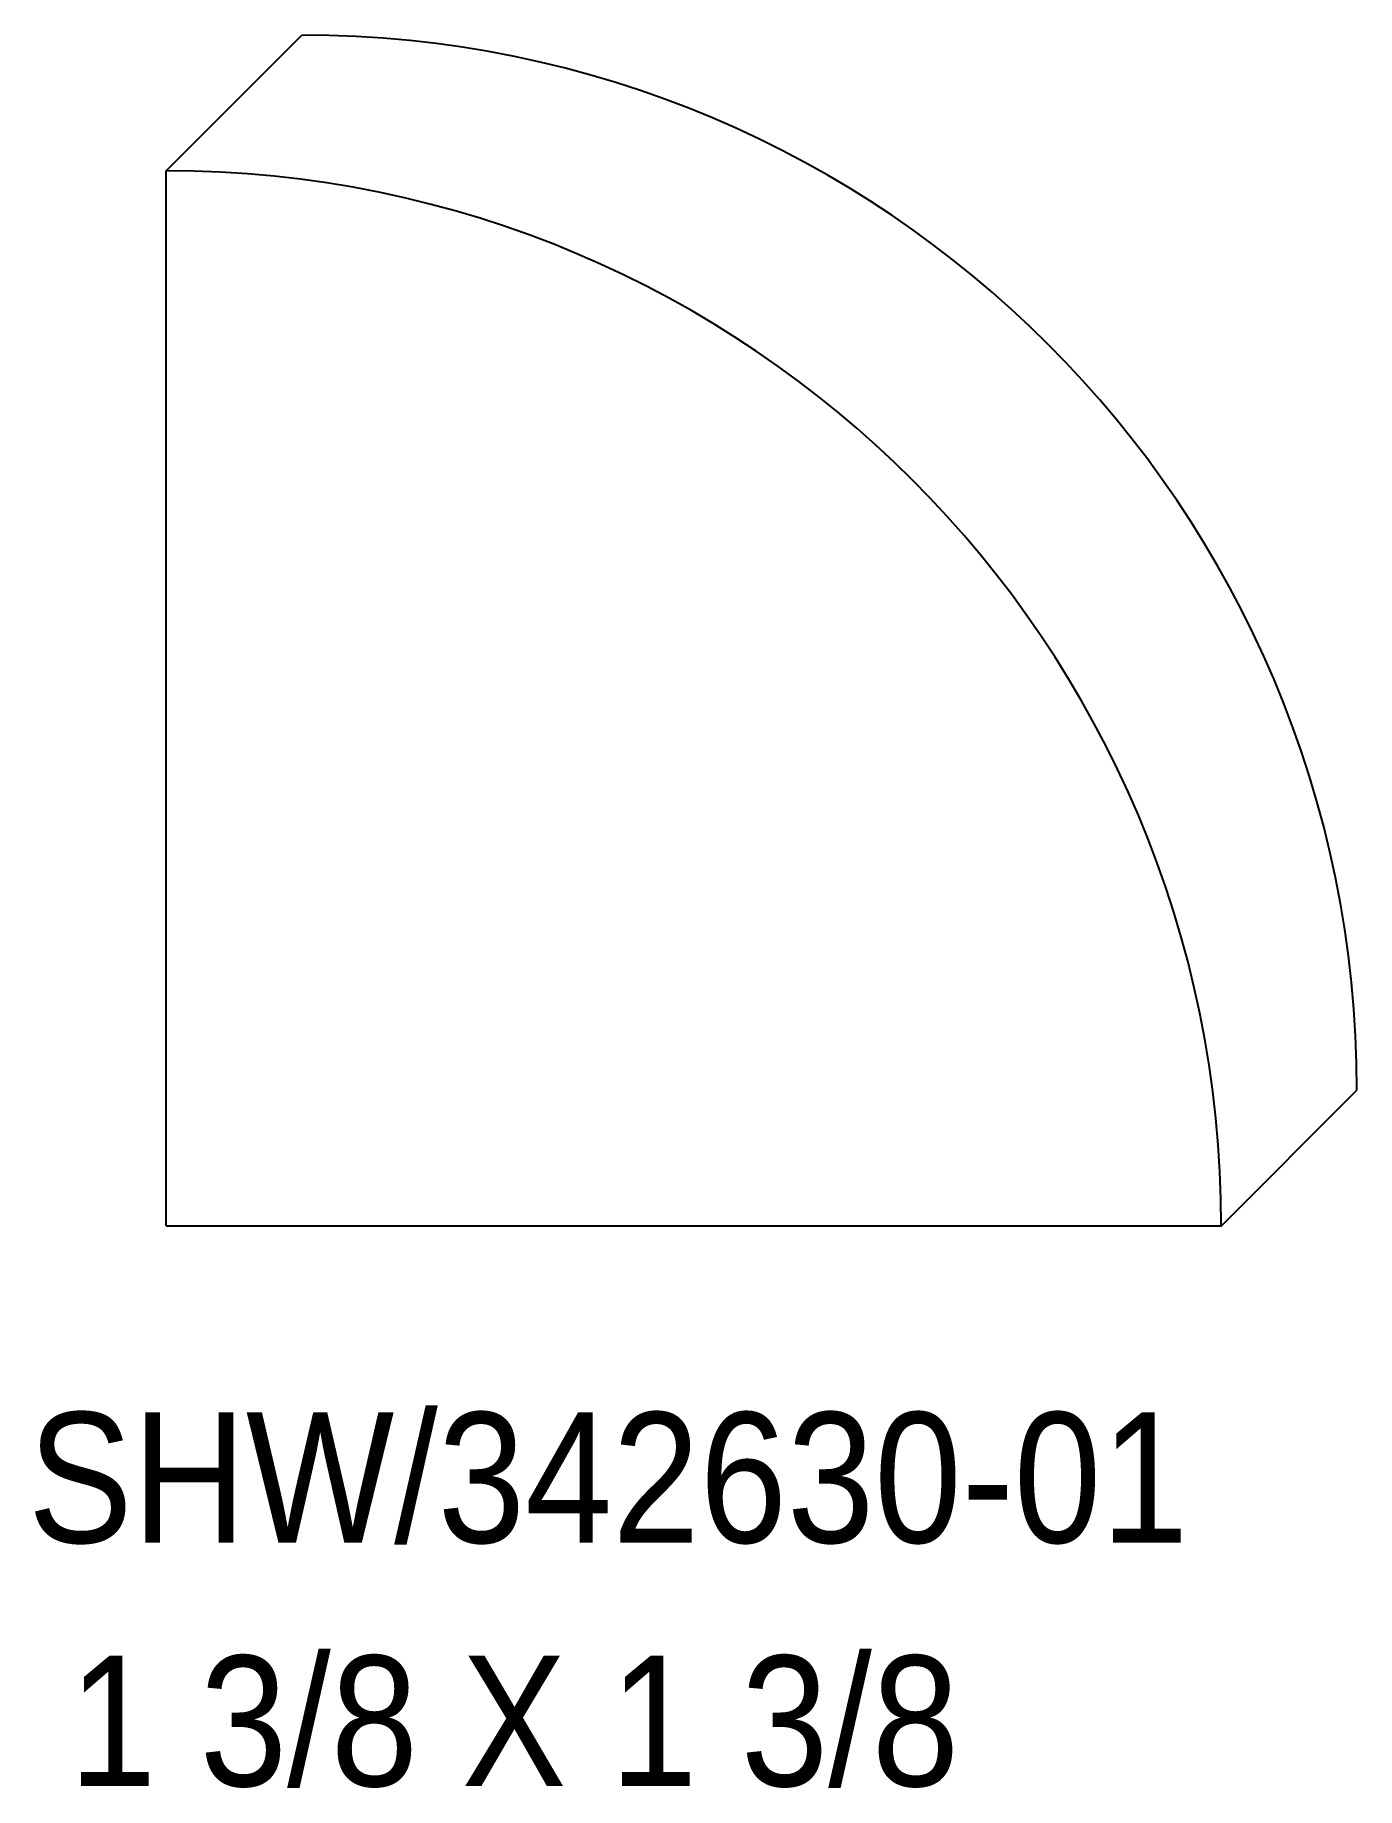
# Model space of a CAD drawing. Extents: x 75.88 to 77.6, y 163.33 to 165.62.
import ezdxf

# ---------------------------------------------------------------- set-up
doc = ezdxf.new("R2010")
doc.units = 0
doc.header["$LTSCALE"] = 5
doc.layers.add('PROFILE', color=7, linetype='CONTINUOUS')
doc.styles.add('TXT', font='TXT', dxfattribs={"height": 3.5})

msp = doc.modelspace()

# ---------------------------------------------------------------- linework, layer by layer
at = {"layer": 'PROFILE', "color": 1, "linetype": 'CONTINUOUS'}
for p, q in [((76.052, 165.439), (76.2288, 165.6157)), ((76.052, 164.0643), (76.052, 165.439)), ((77.4267, 164.0643), (77.6034, 164.2411)), ((76.052, 164.0643), (77.4267, 164.0643))]:
    msp.add_line(p, q, dxfattribs=at)
for centre, major_axis, start_param, end_param in [((76.2288, 164.2411), (1.3746, 0), 0, 1.570796), ((76.052, 164.0643), (0, 1.3746), -1.570796, 0)]:
    msp.add_ellipse(centre, major_axis=major_axis, ratio=1, start_param=start_param, end_param=end_param, dxfattribs=at)

# ---------------------------------------------------------------- texts
at = {"layer": 'PROFILE', "color": 1, "linetype": 'CONTINUOUS', "style": 'TXT', "width": 0.9}
for s, p in [('SHW/342630-01', (75.8717, 163.6516)), ('1 3/8 X 1 3/8', (75.9251, 163.3346))]:
    msp.add_text(s, height=0.169956, dxfattribs=at).set_placement(p)

doc.saveas('drawing.dxf')
